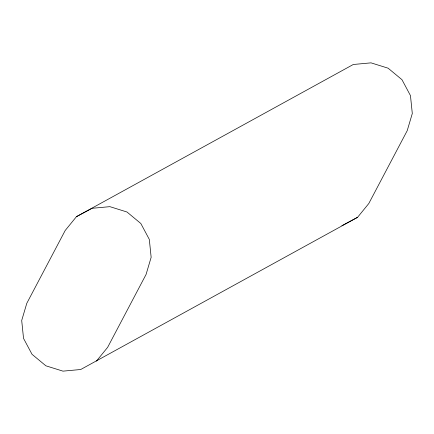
<?xml version="1.0" encoding="UTF-8"?>
<svg xmlns="http://www.w3.org/2000/svg" width="434" height="434" viewBox="0 0 434 434"><rect width="100%" height="100%" fill="white"/><g stroke="black" fill="none" stroke-linecap="round" stroke-linejoin="round"><path stroke-width="0.65" d="M76.449 216.664L65.203 230.476L26.789 303.333L21.7 320.498L23.539 338.401L32.029 354.307L45.879 365.808L62.973 371.146L80.713 369.508L357.551 217.336L368.797 203.524L407.211 130.667L412.3 113.502L410.461 95.599L401.971 79.693L388.121 68.192L371.027 62.854L353.287 64.492L76.449 216.664L92.133 208.298L109.878 206.66L126.972 211.998L140.822 223.494L149.312 239.405L151.151 257.308L146.063 274.467L107.648 347.325L96.402 361.142M341.867 225.702L357.551 217.336"/></g></svg>
